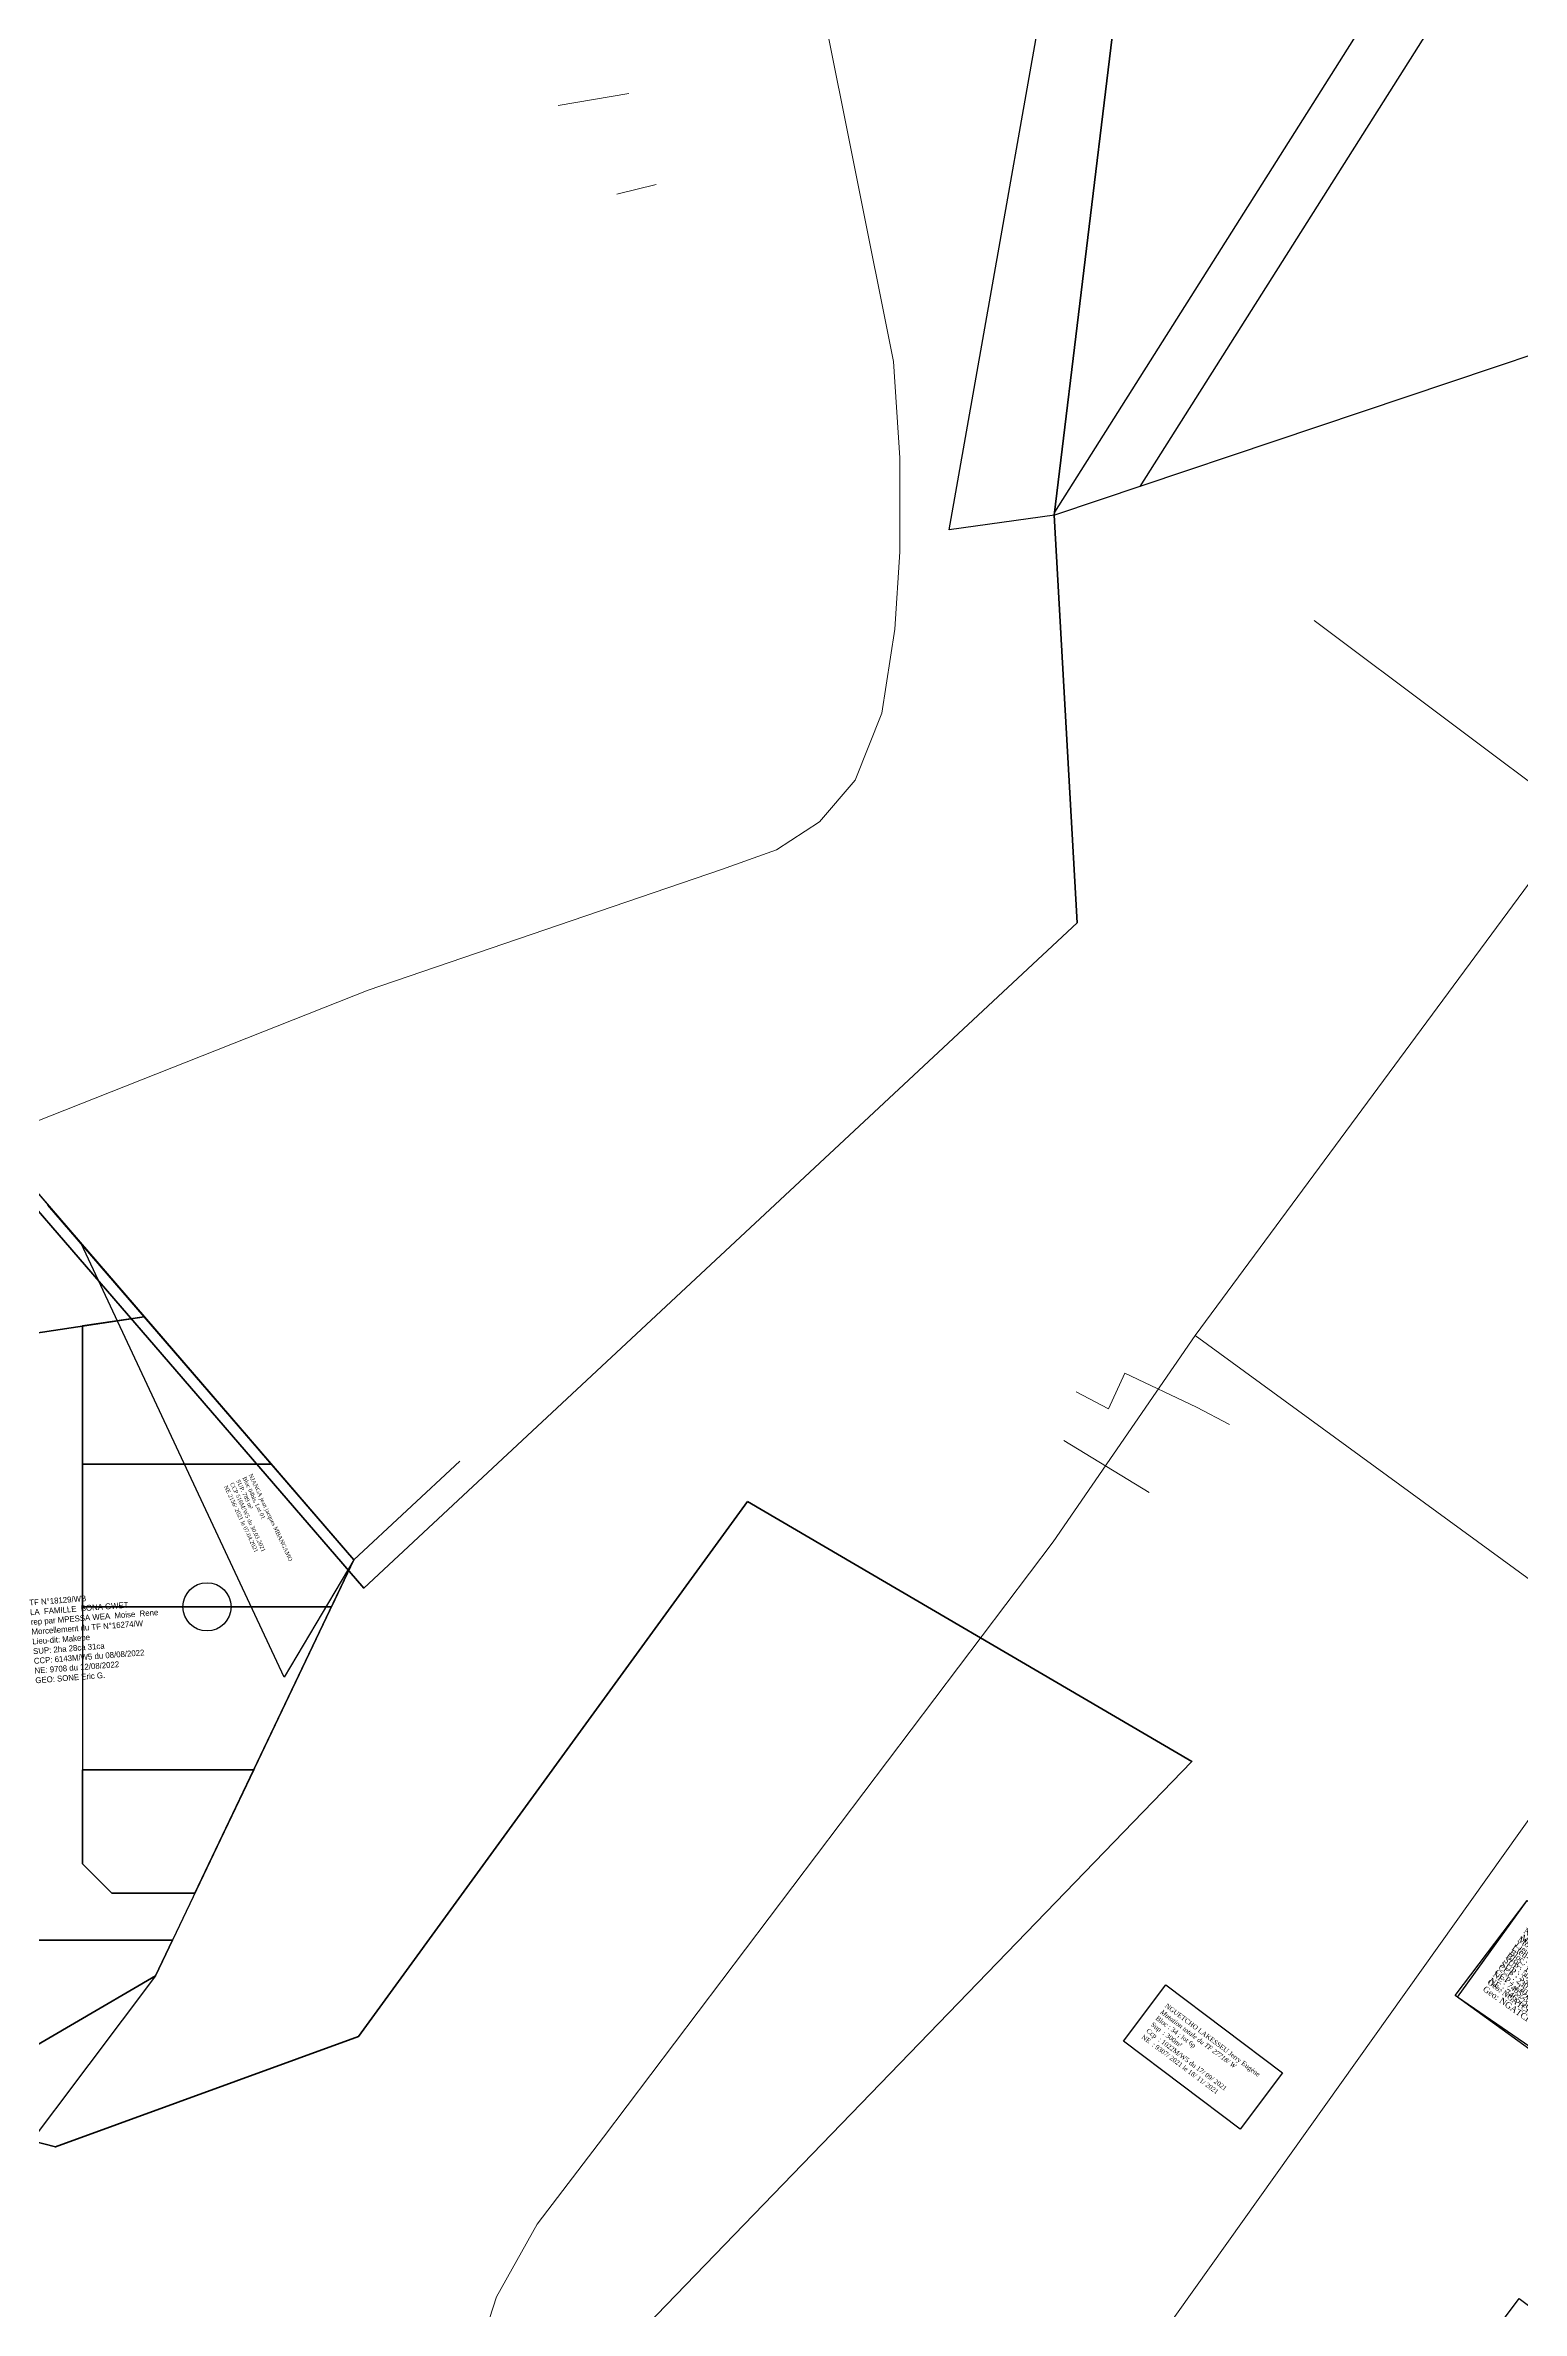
# Model space of a CAD drawing. Header units: millimetres. Extents: x 579832 to 917290, y 449831 to 1452191.
# Drawn here: x 582310.2 to 582562.7, y 450574 to 450961.2 of the extents above; entities that cross this region are included whole.
import ezdxf

# ---------------------------------------------------------------- set-up
doc = ezdxf.new("R2010")
doc.units = ezdxf.units.MM
doc.header["$LTSCALE"] = 10
for name, color, linetype in [('Div_Cont', 1, 'Continuous'), ('end maj 26 02 2021', 7, 'Continuous'), ('MAJ DEC 2021', 7, 'Continuous'), ('MAJ JAN 2022', 1, 'Continuous'), ('MAJ NOV 2021', 7, 'Continuous'), ('Parcelle MAJ', 6, 'Continuous'), ('TF 16274-w', 2, 'Continuous'), ('TF ANNULE-RETIRE', 6, 'Continuous')]:
    doc.layers.add(name, color=color, linetype=linetype)
for name, color, linetype, lineweight in [('drains_fossés', 120, 'Continuous', 20), ('MAJ APRES LE 13.01.2023', 222, 'Continuous', 30), ('Roads_others', 24, 'Continuous', 9)]:
    doc.layers.add(name, color=color, linetype=linetype, lineweight=lineweight)
doc.styles.add('Times 1.0', font='times.ttf', dxfattribs={"width": 0.99, "height": 1})

# ---------------------------------------------------------------- blocks, each defined once
blk = doc.blocks.new('FONING')
at = {"layer": 'MAJ DEC 2021', "color": 3, "linetype": 'ByBlock', "lineweight": 30, "ltscale": 0.0014, "flags": 128}
blk.add_lwpolyline([(915453.29, 1448137.47), (915539.77, 1448041.58), (915510.06, 1448014.79), (915523.46, 1447999.94), (915495.64, 1447974.84), (915484.13, 1447957.73), (915500.69, 1447939.37), (915483.94, 1447924.35), (915405.63, 1447639.95), (915398.32, 1447645.06), (915357.45, 1447645.32), (915252.23, 1447610), (915234.22, 1447607.45), (915279.01, 1447860.72)], close=True, dxfattribs=at)

msp = doc.modelspace()

# ---------------------------------------------------------------- linework, layer by layer
at = {"color": 0}
for p, q in [((582629.69, 451094.95), (582497.41, 450885.78)), ((582629.69, 451094.95), (582497.41, 450885.78)), ((582576.75, 451029.95), (582482.77, 450881.35)), ((582576.75, 451029.95), (582482.77, 450881.35))]:
    msp.add_line(p, q, dxfattribs=at)
for p, q in [((582308.6, 450741.09), (582327.15, 450743.88)), ((582308.6, 450741.09), (582327.15, 450743.88)), ((582327.15, 450743.88), (582363.01, 450702.31)), ((582327.15, 450743.88), (582363.01, 450702.31)), ((582363.01, 450702.31), (582329.07, 450631.25)), ((582363.01, 450702.31), (582329.07, 450631.25)), ((582329.07, 450631.25), (582301.32, 450615.04)), ((582329.07, 450631.25), (582301.32, 450615.04))]:
    msp.add_line(p, q)
at = {"color": 7, "flags": 128}
for points in [[(582321.6, 450645.35), (582335.8, 450645.35), (582363.01, 450702.31), (582327.15, 450743.88), (582316.6, 450742.29), (582316.6, 450650.35)], [(582316.6, 450742.29), (582316.6, 450650.35)], [(582093.04, 450637.35), (582331.98, 450637.35)]]:
    msp.add_lwpolyline(points, dxfattribs=at)
at = {"color": 0, "flags": 128}
for points in [[(582321.6, 450645.35), (582335.8, 450645.35), (582363.01, 450702.31), (582327.15, 450743.88), (582316.6, 450742.29), (582316.6, 450650.35)], [(582316.6, 450742.29), (582316.6, 450650.35)], [(582321.6, 450645.35), (582335.8, 450645.35)], [(582093.04, 450637.35), (582331.98, 450637.35)]]:
    msp.add_lwpolyline(points, dxfattribs=at)
at = {"color": 150, "flags": 128}
msp.add_lwpolyline([(582335.8, 450645.35), (582363.01, 450702.31), (582327.15, 450743.88), (582316.6, 450742.29), (582316.6, 450650.35), (582321.6, 450645.35)], close=True, dxfattribs=at)
at = {"color": 212, "flags": 128}
msp.add_lwpolyline([(582327.15, 450743.88), (582363.01, 450702.31), (582359.18, 450694.29), (582316.6, 450694.29), (582316.6, 450742.29)], close=True, dxfattribs=at)
at = {"color": 7, "lineweight": 40, "flags": 128}
msp.add_lwpolyline([(582430.3, 450712.29), (582506.29, 450667.85), (582281.53, 450435.6), (582023.63, 450516.96), (582031.51, 450588.86), (582189.17, 450606.75), (582205.02, 450609.85), (582261.3, 450615.03), (582311.98, 450601.99), (582363.8, 450620.85)], close=True, dxfattribs=at)
at = {"color": 150, "flags": 128}
for points in [[(582333.77, 450694.29), (582316.6, 450694.29), (582316.6, 450666.46), (582345.89, 450666.46), (582359.18, 450694.29), (582342.01, 450694.29)], [(582321.6, 450645.35), (582335.8, 450645.35)], [(582093.04, 450637.35), (582331.98, 450637.35)]]:
    msp.add_lwpolyline(points, dxfattribs=at)
at = {"color": 6, "flags": 128}
for points in [[(582316.6, 450666.46), (582345.89, 450666.46), (582335.8, 450645.35), (582321.6, 450645.35), (582316.6, 450650.35)], [(582245.4, 450637.35), (582331.98, 450637.35), (582329.07, 450631.25), (582301.32, 450615.04), (582272.76, 450613.49), (582264.38, 450624.21), (582245.4, 450622.15)]]:
    msp.add_lwpolyline(points, close=True, dxfattribs=at)
at = {"flags": 128}
msp.add_lwpolyline([(582563.6, 450644.13), (582585.13, 450628.7), (582573.55, 450612.62), (582551.73, 450627.58)], close=True, dxfattribs=at)
at = {"color": 7, "flags": 128}
msp.add_lwpolyline([(582097.84, 450606.12), (582093.04, 450637.35), (582331.98, 450637.35), (582329.07, 450631.25), (582301.32, 450615.04), (582272.76, 450613.49), (582264.38, 450624.21)], close=True, dxfattribs=at)
at = {"color": 0, "flags": 128}
msp.add_lwpolyline([(582097.84, 450606.12), (582093.04, 450637.35), (582331.98, 450637.35), (582329.07, 450631.25), (582301.32, 450615.04), (582272.76, 450613.49), (582264.38, 450624.21)], close=True, dxfattribs=at)
at = {"color": 7}
msp.add_circle((582337.89, 450694.29), 4.12, dxfattribs=at)
at = {"layer": 'Div_Cont', "color": 7, "flags": 128}
for points in [[(582345.89, 450666.46), (582363.01, 450702.31), (582327.15, 450743.88), (582316.6, 450742.29), (582316.6, 450666.46)], [(582359.18, 450694.29), (582363.01, 450702.31), (582327.15, 450743.88), (582316.6, 450742.29), (582316.6, 450694.29)], [(582348.92, 450718.65), (582327.15, 450743.88), (582316.6, 450742.29), (582316.6, 450718.65)], [(582316.6, 450718.65), (582316.6, 450694.29), (582359.18, 450694.29), (582363.01, 450702.31), (582348.92, 450718.65)], [(582316.6, 450694.29), (582316.6, 450666.46), (582345.89, 450666.46), (582359.18, 450694.29)], [(582316.6, 450666.46), (582316.6, 450650.35), (582321.6, 450645.35), (582335.8, 450645.35), (582345.89, 450666.46)], [(582275.96, 450613.67), (582301.32, 450615.04), (582329.07, 450631.25), (582331.98, 450637.35), (582275.96, 450637.35)], [(582297.61, 450614.84), (582301.32, 450615.04), (582329.07, 450631.25), (582331.98, 450637.35), (582297.61, 450637.35)]]:
    msp.add_lwpolyline(points, close=True, dxfattribs=at)
at = {"layer": 'Div_Cont', "color": 0, "flags": 128}
for points in [[(582345.89, 450666.46), (582363.01, 450702.31), (582327.15, 450743.88), (582316.6, 450742.29), (582316.6, 450666.46)], [(582348.92, 450718.65), (582327.15, 450743.88), (582316.6, 450742.29), (582316.6, 450718.65)], [(582316.6, 450666.46), (582316.6, 450650.35), (582321.6, 450645.35), (582335.8, 450645.35), (582345.89, 450666.46)]]:
    msp.add_lwpolyline(points, close=True, dxfattribs=at)
for points in [[(582342.01, 450694.29), (582359.18, 450694.29), (582363.01, 450702.31), (582327.15, 450743.88), (582316.6, 450742.29), (582316.6, 450694.29), (582333.77, 450694.29)], [(582342.01, 450694.29), (582359.18, 450694.29), (582363.01, 450702.31), (582348.92, 450718.65), (582316.6, 450718.65), (582316.6, 450694.29), (582333.77, 450694.29)]]:
    msp.add_lwpolyline(points, dxfattribs=at)
at = {"layer": 'drains_fossés'}
for p, q in [((582410.02, 450952.9), (582397.95, 450950.9)), ((582410.02, 450952.9), (582397.95, 450950.9)), ((582407.96, 450935.74), (582414.67, 450937.4)), ((582407.96, 450935.74), (582414.67, 450937.4)), ((582484.37, 450722.72), (582498.97, 450713.83))]:
    msp.add_line(p, q, dxfattribs=at)
msp.add_lwpolyline([(582486.49, 450731.04), (582492.02, 450728.16), (582494.84, 450734.25), (582507.08, 450728.39), (582512.71, 450725.46)], dxfattribs=at)
at = {"layer": 'end maj 26 02 2021', "color": 0, "linetype": 'ByBlock'}
for p, q in [((582327.15, 450743.88), (582310.66, 450762.96)), ((582327.15, 450743.88), (582310.66, 450762.96)), ((582381.1, 450719.17), (582363.01, 450702.31)), ((582381.1, 450719.17), (582363.01, 450702.31))]:
    msp.add_line(p, q, dxfattribs=at)
at = {"layer": 'end maj 26 02 2021', "color": 1, "flags": 128}
msp.add_lwpolyline([(581929, 450990.99), (581996.59, 450953.66), (582059.54, 450889.44), (582115.48, 450889.84), (582136.29, 450909.96), (582187.47, 450919.37), (582230.56, 450912.65), (582250.77, 450880.36), (582249.42, 450835.97), (582254.81, 450799.65), (582256.25, 450773.87), (582301.25, 450773.87), (582363.01, 450702.31), (582329.06, 450631.24), (582294.66, 450585.53), (582264.37, 450624.21), (582032.25, 450599), (582008.77, 450650.37), (581932.34, 450651.91), (581922.64, 450679.04), (581952.28, 450717.61), (581631.06, 450726.12)], dxfattribs=at)
msp.add_lwpolyline([(581929, 450990.99), (581996.59, 450953.66), (582059.54, 450889.44), (582115.48, 450889.84), (582136.29, 450909.96), (582187.47, 450919.37), (582230.56, 450912.65), (582250.77, 450880.36), (582249.42, 450835.97), (582254.81, 450799.65), (582256.25, 450773.87), (582301.25, 450773.87), (582363.01, 450702.31), (582329.06, 450631.24), (582294.66, 450585.53), (582264.37, 450624.21), (582032.25, 450599), (582008.77, 450650.37), (581932.34, 450651.91), (581922.64, 450679.04), (581952.28, 450717.61), (581631.06, 450726.12)], dxfattribs=at)
at = {"layer": 'end maj 26 02 2021', "color": 1, "lineweight": 30, "flags": 128}
msp.add_lwpolyline([(581929, 450990.99), (581996.59, 450953.66), (582059.54, 450889.44), (582115.48, 450889.84), (582136.29, 450909.96), (582187.47, 450919.37), (582230.56, 450912.65), (582250.77, 450880.36), (582249.42, 450835.97), (582254.81, 450799.65), (582256.25, 450773.87), (582301.25, 450773.87), (582363.01, 450702.31), (582329.06, 450631.24), (582294.66, 450585.53), (582264.37, 450624.21), (582032.25, 450599), (582008.77, 450650.37), (581932.34, 450651.91), (581922.64, 450679.04), (581952.28, 450717.61), (581631.06, 450726.12)], dxfattribs=at)
msp.add_lwpolyline([(581929, 450990.99), (581996.59, 450953.66), (582059.54, 450889.44), (582115.48, 450889.84), (582136.29, 450909.96), (582187.47, 450919.37), (582230.56, 450912.65), (582250.77, 450880.36), (582249.42, 450835.97), (582254.81, 450799.65), (582256.25, 450773.87), (582301.25, 450773.87), (582363.01, 450702.31), (582329.06, 450631.24), (582294.66, 450585.53), (582264.37, 450624.21), (582032.25, 450599), (582008.77, 450650.37), (581932.34, 450651.91), (581922.64, 450679.04), (581952.28, 450717.61), (581631.06, 450726.12)], dxfattribs=at)
at = {"layer": 'end maj 26 02 2021', "color": 150, "lineweight": -3, "flags": 128}
msp.add_lwpolyline([(582562.24, 450576.08), (582572.11, 450568.73), (582567.54, 450547.2), (582550.3, 450560.05)], close=True, dxfattribs=at)
msp.add_lwpolyline([(582562.24, 450576.08), (582572.11, 450568.73), (582567.54, 450547.2), (582550.3, 450560.05)], close=True, dxfattribs=at)
at = {"layer": 'MAJ APRES LE 13.01.2023', "flags": 128}
msp.add_lwpolyline([(582563.6, 450644.13), (582584.74, 450628.17), (582572.76, 450612.38), (582551.33, 450627.88)], close=True, dxfattribs=at)
at = {"layer": 'MAJ JAN 2022', "color": 2, "lineweight": 30, "ltscale": 0.0014, "flags": 128}
msp.add_lwpolyline([(582301.25, 450773.87), (582327.14, 450743.88), (582308.6, 450741.09)], dxfattribs=at)
msp.add_lwpolyline([(582301.25, 450773.87), (582327.14, 450743.88), (582308.6, 450741.09)], dxfattribs=at)
at = {"layer": 'MAJ NOV 2021', "flags": 128}
msp.add_lwpolyline([(582501.83, 450629.68), (582521.79, 450614.64), (582514.57, 450605.05), (582494.6, 450620.09)], close=True, dxfattribs=at)
msp.add_lwpolyline([(582501.83, 450629.68), (582521.79, 450614.64), (582514.57, 450605.05), (582494.6, 450620.09)], close=True, dxfattribs=at)
at = {"layer": 'Parcelle MAJ', "color": 6, "lineweight": 30, "flags": 128}
for points in [[(582327.15, 450743.88), (582363.01, 450702.31), (582329.07, 450631.25), (582301.32, 450615.04), (582272.76, 450613.49), (582264.38, 450624.21), (582097.84, 450606.12), (582089.34, 450661.74), (582087.07, 450731.9), (582109.04, 450731.6), (582143.31, 450712.09), (582178.81, 450676.92), (582210.21, 450678.92), (582255.1, 450679.11), (582272.15, 450689.61), (582281.82, 450715.38), (582308.6, 450741.09)], [(582327.15, 450743.88), (582363.01, 450702.31), (582329.07, 450631.25), (582301.32, 450615.04), (582272.76, 450613.49), (582264.38, 450624.21), (582097.84, 450606.12), (582089.34, 450661.74), (582087.07, 450731.9), (582109.04, 450731.6), (582143.31, 450712.09), (582178.81, 450676.92), (582210.21, 450678.92), (582255.1, 450679.11), (582272.15, 450689.61), (582281.82, 450715.38), (582308.6, 450741.09)], [(582327.15, 450743.88), (582363.01, 450702.31), (582329.07, 450631.25), (582301.32, 450615.04), (582272.76, 450613.49), (582264.38, 450624.21), (582097.84, 450606.12), (582089.34, 450661.74), (582087.07, 450731.9), (582109.04, 450731.6), (582143.32, 450712.09), (582178.81, 450676.92), (582210.21, 450678.93), (582255.1, 450679.11), (582272.15, 450689.61), (582281.83, 450715.39), (582308.6, 450741.09)], [(582327.15, 450743.88), (582363.01, 450702.31), (582329.07, 450631.25), (582301.32, 450615.04), (582272.76, 450613.49), (582264.38, 450624.21), (582097.84, 450606.12), (582089.34, 450661.74), (582087.07, 450731.9), (582109.04, 450731.6), (582143.32, 450712.09), (582178.81, 450676.93), (582210.21, 450678.93), (582255.1, 450679.11), (582272.15, 450689.61), (582281.83, 450715.39), (582308.6, 450741.09)]]:
    msp.add_lwpolyline(points, close=True, dxfattribs=at)
at = {"layer": 'Roads_others'}
msp.add_line((582445.25, 450491.45), (582583.17, 450685.03), dxfattribs=at)
for points in [[(582305.94, 450776.13), (582365.46, 450799.7), (582425.88, 450820.3), (582435.26, 450823.64), (582442.63, 450828.45), (582448.73, 450835.56), (582453.26, 450847.02), (582455.47, 450861.36), (582456.35, 450874.61), (582456.34, 450890.65), (582455.28, 450907.14), (582436.59, 451000.43)], [(582305.94, 450776.13), (582365.46, 450799.7), (582425.88, 450820.3), (582435.26, 450823.64), (582442.63, 450828.45), (582448.73, 450835.56), (582453.26, 450847.02), (582455.47, 450861.36), (582456.35, 450874.61), (582456.34, 450890.65), (582455.28, 450907.14), (582436.59, 451000.43)], [(582527.2, 450862.85), (582572.2, 450829.13), (582612.51, 450799.35), (582673.15, 450756.66), (582867.07, 450617.96), (582912.57, 450584.85)], [(582572.2, 450829.13), (582506.86, 450740.64), (582482.57, 450705.38), (582405.69, 450603.65), (582394.32, 450588.78), (582387.4, 450576.35), (582384.29, 450566.88), (582381.32, 450551.27), (582368.59, 450478.81)], [(582506.86, 450740.64), (582583.17, 450685.03), (582624.21, 450656.06)]]:
    msp.add_lwpolyline(points, dxfattribs=at)
at = {"layer": 'TF 16274-w', "color": 2, "linetype": 'ByBlock', "lineweight": 100, "flags": 128}
msp.add_lwpolyline([(582513.15, 451131.82), (582482.73, 450880.88), (582486.65, 450811.19), (582364.68, 450697.49), (582302.92, 450769.06), (582257.92, 450769.06), (582256.47, 450794.84), (582251.09, 450831.16), (582252.43, 450875.55), (582232.23, 450907.83), (582189.13, 450914.56), (582137.95, 450905.14), (582117.15, 450885.03), (582061.22, 450884.62), (581998.26, 450948.85), (581973.13, 450961.87)], dxfattribs=at)
msp.add_lwpolyline([(582513.15, 451131.82), (582482.73, 450880.88), (582486.65, 450811.19), (582364.68, 450697.49), (582302.92, 450769.06), (582257.92, 450769.06), (582256.47, 450794.84), (582251.09, 450831.16), (582252.43, 450875.55), (582232.23, 450907.83), (582189.13, 450914.56), (582137.95, 450905.14), (582117.15, 450885.03), (582061.22, 450884.62), (581998.26, 450948.85), (581973.13, 450961.87)], dxfattribs=at)
at = {"layer": 'TF ANNULE-RETIRE', "color": 251, "lineweight": 30, "flags": 128}
msp.add_lwpolyline([(582316.35, 450756.38), (582363.01, 450702.31), (582351.08, 450682.3)], close=True, dxfattribs=at)
msp.add_lwpolyline([(582316.35, 450756.38), (582363.01, 450702.31), (582351.08, 450682.3)], close=True, dxfattribs=at)

# ---------------------------------------------------------------- block references
msp.add_blockref('FONING', (-332769.43, -996729.12))
msp.add_blockref('FONING', (-332769.43, -996729.12))

# ---------------------------------------------------------------- texts
at = {"insert": (582307.47, 450695.51), "char_height": 1, "width": 340.5025, "attachment_point": 1, "rotation": 4.4338}
msp.add_mtext('\\pt3.716,4.223,4.392;{\\C1;TF N°18129/WB}\\PLA  FAMILLE  BONA GWET \\Prep par MPESSA WEA  Moise  Rene\\P{\\C1;Morcellement du TF N°16274/W\\P\\ptz;\\C7;Lieu-dit: Makepe}\\PSUP: 2ha 28ca 31ca\\PCCP: 6143M/W5 du 08/08/2022\\PNE: 9708 du 12/08/2022\\PGEO: SONE Eric G.', dxfattribs=at)
at = {"color": 3, "insert": (582563.48, 450639.49), "char_height": 1.0375, "width": 22.3602, "attachment_point": 1, "rotation": 324.9382}
msp.add_mtext('\\A1;{\\fTimes New Roman|b0|i0|c0|p18;NGWANE Samuel MEBUNE     \\P\\C1;Morcellement  du TF N°22193/W\\P\\C256;Lieu-dit : Maképe \\PBloc: 10 ; Lot: 08p\\PSUP : 532m²\\P\\pt10.95;CCP : 2301M/W5 du 11/01/2023\\P\\ptz;NE : 7465/2023 du 27/06/2023\\P\\C1;Geo: NGATCHOUA Pierre}', dxfattribs=at)
at = {"layer": 'MAJ APRES LE 13.01.2023', "insert": (582563.95, 450639.63), "char_height": 0.9522, "width": 21.9989, "attachment_point": 1, "rotation": 323.1275}
msp.add_mtext('{\\fTimes New Roman|b0|i0|c0|p18;NGWANE Samuel MEBUNE \\P\\C1;Morcellement du T.F N°22193/W  \\P\\C256;Lieu-dit : Maképe \\PBloc : 10 ; Lot : 08p\\PSUP : 500m²\\PCCP : 2301M/W3 du 11/01/2023\\PNE : 7465/2023 du  27/06/2023\\P\\C1;Geo: NGATCHOUA Pierre\\C2; }', dxfattribs=at)
at = {"layer": 'MAJ NOV 2021', "insert": (582502.08, 450626.58), "char_height": 0.8, "width": 19.4524, "attachment_point": 1, "rotation": 323.1293}
msp.add_mtext('{\\fTimes New Roman|b0|i0|c0|p18;NGUETCHO LAKESSEU Jerry Eugéne\\P\\fTimes New Roman|b0|i1|c0|p18;\\C1;Mutation totale du TF 27718/ W\\fTimes New Roman|b0|i0|c0|p18;\\C256;\\PBloc : 34 ; lot 6p\\PSup  : 300m²\\PCcp  : 1022M/W5 du 17/ 09/ 2021\\PNE  : 9307/ 2021 le 18/ 11/ 2021}', dxfattribs=at)
msp.add_mtext('{\\fTimes New Roman|b0|i0|c0|p18;NGUETCHO LAKESSEU Jerry Eugéne\\P\\fTimes New Roman|b0|i1|c0|p18;\\C1;Mutation totale du TF 27718/ W\\fTimes New Roman|b0|i0|c0|p18;\\C256;\\PBloc : 34 ; lot 6p\\PSup  : 300m²\\PCcp  : 1022M/W5 du 17/ 09/ 2021\\PNE  : 9307/ 2021 le 18/ 11/ 2021}', dxfattribs=at)
at = {"layer": 'TF ANNULE-RETIRE', "color": 251, "lineweight": 30, "insert": (582345.62, 450717.13), "char_height": 0.7, "width": 24.4342, "attachment_point": 1, "rotation": 295.1157, "style": 'Times 1.0'}
msp.add_mtext('{\\fTimes New Roman|b0|i0|c186|p18;N}JANGA jean jacques MBANGAMO\\P{\\fTimes New Roman|b0|i0|c186|p18;Bloc 0}4bis{\\fTimes New Roman|b0|i0|c186|p18;, Lot }01\\P{\\fTimes New Roman|b0|i0|c186|p18;SUP. }789{\\fTimes New Roman|b0|i0|c186|p18; m²\\PCCP }516{\\fTimes New Roman|b0|i0|c186|p18;M/W5 du }3{\\fTimes New Roman|b0|i0|c186|p18;0.}03{\\fTimes New Roman|b0|i0|c186|p18;.202}1{\\fTimes New Roman|b0|i0|c186|p18;\\PNE }2156{\\fTimes New Roman|b0|i0|c186|p18;/ }2021{\\fTimes New Roman|b0|i0|c186|p18; le }07{\\fTimes New Roman|b0|i0|c186|p18;.}04{\\fTimes New Roman|b0|i0|c186|p18;.202}1', dxfattribs=at)

doc.saveas('drawing.dxf')
